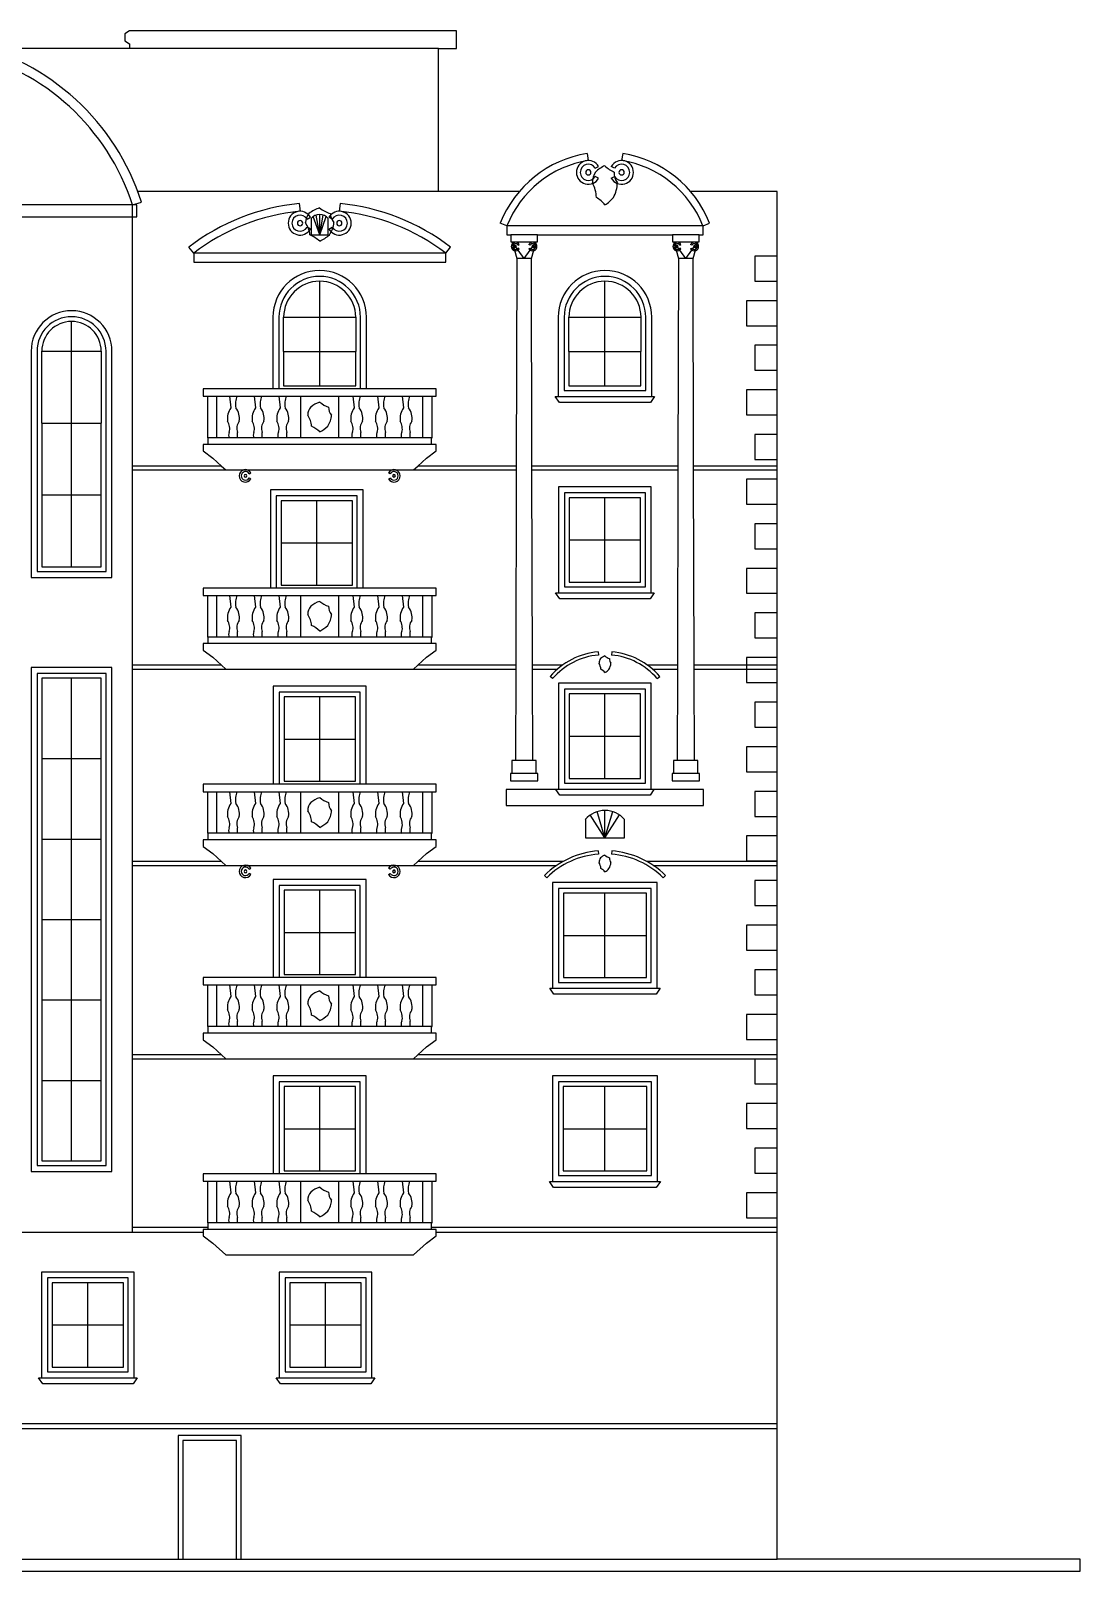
# Model space of a CAD drawing. Header units: inches. Extents: x 312.1 to 352.3, y 112.1 to 138.
# Drawn here: x 334.6 to 352.26, y 112.11 to 138.01 of the extents above; entities that cross this region are included whole.
import ezdxf

# ---------------------------------------------------------------- set-up
doc = ezdxf.new("R2010")
doc.units = ezdxf.units.IN
for name, color, linetype, lineweight in [('01_MASS_AND_COURSES', 7, 'Continuous', 25), ('02_GLAZING', 7, 'Continuous', 25), ('03_BAROQUE_FRAMES', 7, 'Continuous', 25), ('04_STONE_BALUSTRADES', 7, 'Continuous', 25), ('05_PILASTERS_AND_CAPITALS', 7, 'Continuous', 25), ('06_BROKEN_PEDIMENTS', 7, 'Continuous', 25), ('07_CARTOUCHES_AND_SCROLLS', 7, 'Continuous', 25), ('08_ENTRANCE', 7, 'Continuous', 25)]:
    doc.layers.add(name, color=color, linetype=linetype, lineweight=lineweight)

msp = doc.modelspace()

# ---------------------------------------------------------------- linework, layer by layer
at = {"layer": '01_MASS_AND_COURSES'}
for points in [[(336.265, 137.708), (333.887, 137.708)], [(341.465, 137.708), (336.265, 137.708)], [(341.465, 135.308), (341.465, 137.708)], [(341.465, 135.308), (336.405, 135.308)], [(342.826, 135.308), (341.465, 135.308)], [(347.165, 134.22), (347.165, 135.308), (345.704, 135.308)], [(347.165, 133.8), (347.165, 134.22)], [(347.165, 133.47), (347.165, 133.8)], [(347.165, 133.05), (347.165, 133.47)], [(347.165, 132.72), (347.165, 133.05)], [(347.165, 132.3), (347.165, 132.72)], [(347.165, 131.97), (347.165, 132.3)], [(347.165, 131.55), (347.165, 131.97)], [(347.165, 131.22), (347.165, 131.55)], [(347.165, 130.8), (347.165, 131.22)], [(347.165, 130.69), (347.165, 130.8)], [(337.813, 130.69), (336.315, 130.69)], [(336.315, 130.625), (337.885, 130.625)], [(341.045, 130.625), (342.773, 130.625)], [(342.773, 130.69), (341.116, 130.69)], [(345.493, 130.69), (343.036, 130.69)], [(343.036, 130.625), (345.493, 130.625)], [(347.165, 130.69), (345.756, 130.69)], [(345.756, 130.625), (347.165, 130.625)], [(347.165, 130.625), (347.165, 130.69)], [(347.165, 130.47), (347.165, 130.625)], [(347.165, 130.05), (347.165, 130.47)], [(347.165, 129.72), (347.165, 130.05)], [(347.165, 129.3), (347.165, 129.72)], [(347.165, 128.97), (347.165, 129.3)], [(347.165, 128.55), (347.165, 128.97)], [(347.165, 128.22), (347.165, 128.55)], [(347.165, 127.8), (347.165, 128.22)], [(347.165, 127.47), (347.165, 127.8)], [(347.165, 127.34), (347.165, 127.47)], [(337.813, 127.34), (336.315, 127.34)], [(336.315, 127.275), (337.885, 127.275)], [(341.045, 127.275), (342.765, 127.275)], [(342.765, 127.34), (341.116, 127.34)], [(343.546, 127.34), (343.045, 127.34)], [(343.045, 127.275), (343.464, 127.275)], [(345.485, 127.34), (344.983, 127.34)], [(345.065, 127.275), (345.485, 127.275)], [(346.645, 127.34), (345.765, 127.34)], [(345.765, 127.275), (346.645, 127.275)], [(347.165, 127.34), (346.645, 127.34)], [(346.645, 127.275), (347.165, 127.275)], [(347.165, 127.275), (347.165, 127.34)], [(347.165, 127.05), (347.165, 127.275)], [(347.165, 126.72), (347.165, 127.05)], [(347.165, 126.3), (347.165, 126.72)], [(347.165, 125.97), (347.165, 126.3)], [(347.165, 125.55), (347.165, 125.97)], [(347.165, 125.22), (347.165, 125.55)], [(347.165, 124.8), (347.165, 125.22)], [(347.165, 124.47), (347.165, 124.8)], [(347.165, 124.05), (347.165, 124.47)], [(337.813, 124.04), (336.315, 124.04)], [(336.315, 123.975), (337.885, 123.975)], [(341.045, 123.975), (343.452, 123.975)], [(343.558, 124.04), (341.116, 124.04)], [(347.165, 124.04), (344.972, 124.04)], [(345.078, 123.975), (347.165, 123.975)], [(347.165, 124.04), (347.165, 124.05)], [(347.165, 123.975), (347.165, 124.04)], [(347.165, 123.72), (347.165, 123.975)], [(347.165, 123.3), (347.165, 123.72)], [(347.165, 122.97), (347.165, 123.3)], [(347.165, 122.55), (347.165, 122.97)], [(347.165, 122.22), (347.165, 122.55)], [(347.165, 121.8), (347.165, 122.22)], [(347.165, 121.47), (347.165, 121.8)], [(347.165, 121.05), (347.165, 121.47)], [(347.165, 120.79), (347.165, 121.05)], [(337.813, 120.79), (336.315, 120.79)], [(336.315, 120.725), (337.885, 120.725)], [(341.045, 120.725), (347.165, 120.725)], [(347.165, 120.79), (341.116, 120.79)], [(347.165, 120.725), (347.165, 120.79)], [(347.165, 120.72), (347.165, 120.725)], [(347.165, 120.3), (347.165, 120.72)], [(347.165, 119.97), (347.165, 120.3)], [(347.165, 119.55), (347.165, 119.97)], [(347.165, 119.22), (347.165, 119.55)], [(347.165, 118.8), (347.165, 119.22)], [(347.165, 118.47), (347.165, 118.8)], [(347.165, 118.05), (347.165, 118.47)], [(337.585, 117.888), (336.315, 117.888)], [(347.165, 117.888), (341.345, 117.888)], [(347.165, 117.888), (347.165, 118.05)], [(347.165, 117.808), (347.165, 117.888)], [(336.315, 117.808), (337.505, 117.808)], [(341.425, 117.808), (347.165, 117.808)], [(347.165, 114.588), (347.165, 117.808)], [(334.04, 114.508), (347.165, 114.508)], [(347.165, 114.588), (334.085, 114.588)], [(347.165, 114.508), (347.165, 114.588)], [(347.165, 112.308), (347.165, 114.508)], [(318.165, 112.308), (312.099, 112.308), (312.099, 112.108), (352.262, 112.108), (352.262, 112.308), (347.165, 112.308)], [(334.048, 112.308), (337.085, 112.308)], [(337.085, 112.308), (337.165, 112.308)], [(337.165, 112.308), (338.065, 112.308)], [(338.065, 112.308), (338.145, 112.308)], [(338.145, 112.308), (347.165, 112.308)]]:
    msp.add_lwpolyline(points, dxfattribs=at)
at = {"layer": '02_GLAZING'}
for points in [[(339.465, 133.191), (339.465, 133.798)], [(344.265, 133.191), (344.265, 133.798)], [(338.858, 132.615), (338.858, 133.191), (339.465, 133.191)], [(339.465, 132.615), (339.465, 133.191)], [(339.465, 133.191), (340.071, 133.191), (340.071, 132.615)], [(343.658, 132.615), (343.658, 133.191), (344.265, 133.191)], [(344.265, 132.615), (344.265, 133.191)], [(344.265, 133.191), (344.871, 133.191), (344.871, 132.615)], [(335.29, 132.621), (335.29, 133.121)], [(334.79, 131.413), (334.79, 132.621), (335.29, 132.621)], [(335.29, 131.413), (335.29, 132.621)], [(335.29, 132.621), (335.79, 132.621), (335.79, 131.413)], [(338.858, 132.615), (339.465, 132.615)], [(338.858, 132.615), (338.858, 132.039), (339.465, 132.039)], [(339.465, 132.039), (340.071, 132.039), (340.071, 132.615)], [(339.465, 132.039), (339.465, 132.615)], [(339.465, 132.615), (340.071, 132.615)], [(343.658, 132.615), (344.265, 132.615)], [(343.658, 132.615), (343.658, 132.039), (344.265, 132.039)], [(344.265, 132.039), (344.871, 132.039), (344.871, 132.615)], [(344.265, 132.039), (344.265, 132.615)], [(344.265, 132.615), (344.871, 132.615)], [(334.79, 131.413), (334.79, 130.206)], [(334.79, 131.413), (335.29, 131.413)], [(335.29, 130.206), (335.29, 131.413)], [(335.29, 131.413), (335.79, 131.413)], [(335.79, 130.206), (335.79, 131.413)], [(334.79, 130.206), (335.29, 130.206)], [(334.79, 130.206), (334.79, 128.998), (335.29, 128.998)], [(335.29, 128.998), (335.79, 128.998), (335.79, 130.206)], [(335.29, 128.998), (335.29, 130.206)], [(335.29, 130.206), (335.79, 130.206)], [(339.415, 130.108), (338.815, 130.108), (338.815, 129.398)], [(339.415, 129.398), (339.415, 130.108)], [(340.015, 129.398), (340.015, 130.108), (339.415, 130.108)], [(344.265, 130.158), (343.665, 130.158), (343.665, 129.448)], [(344.265, 129.448), (344.265, 130.158)], [(344.865, 129.448), (344.865, 130.158), (344.265, 130.158)], [(338.815, 129.398), (339.415, 129.398)], [(338.815, 129.398), (338.815, 128.689), (339.415, 128.689)], [(339.415, 128.689), (340.015, 128.689), (340.015, 129.398)], [(339.415, 128.689), (339.415, 129.398)], [(339.415, 129.398), (340.015, 129.398)], [(343.665, 129.448), (344.265, 129.448)], [(343.665, 129.448), (343.665, 128.739), (344.265, 128.739)], [(344.265, 128.739), (344.865, 128.739), (344.865, 129.448)], [(344.265, 128.739), (344.265, 129.448)], [(344.265, 129.448), (344.865, 129.448)], [(335.29, 127.124), (334.79, 127.124), (334.79, 125.772)], [(335.29, 125.772), (335.29, 127.124)], [(335.79, 125.772), (335.79, 127.124), (335.29, 127.124)], [(339.465, 126.808), (338.865, 126.808), (338.865, 126.098)], [(339.465, 126.098), (339.465, 126.808)], [(340.065, 126.098), (340.065, 126.808), (339.465, 126.808)], [(344.265, 126.858), (343.665, 126.858), (343.665, 126.148)], [(344.265, 126.148), (344.265, 126.858)], [(344.865, 126.148), (344.865, 126.858), (344.265, 126.858)], [(343.665, 126.148), (344.265, 126.148)], [(343.665, 126.148), (343.665, 125.439), (344.265, 125.439)], [(344.265, 125.439), (344.865, 125.439), (344.865, 126.148)], [(344.265, 125.439), (344.265, 126.148)], [(344.265, 126.148), (344.865, 126.148)], [(338.865, 126.098), (339.465, 126.098)], [(338.865, 126.098), (338.865, 125.389), (339.465, 125.389)], [(339.465, 125.389), (340.065, 125.389), (340.065, 126.098)], [(339.465, 125.389), (339.465, 126.098)], [(339.465, 126.098), (340.065, 126.098)], [(334.79, 125.772), (334.79, 124.419)], [(334.79, 125.772), (335.29, 125.772)], [(335.29, 124.419), (335.29, 125.772)], [(335.29, 125.772), (335.79, 125.772)], [(335.79, 124.419), (335.79, 125.772)], [(334.79, 124.419), (334.79, 123.066)], [(334.79, 124.419), (335.29, 124.419)], [(335.29, 123.066), (335.29, 124.419)], [(335.29, 124.419), (335.79, 124.419)], [(335.79, 123.066), (335.79, 124.419)], [(339.465, 123.558), (338.865, 123.558), (338.865, 122.848)], [(339.465, 122.848), (339.465, 123.558)], [(340.065, 122.848), (340.065, 123.558), (339.465, 123.558)], [(344.265, 123.508), (343.565, 123.508), (343.565, 122.798)], [(344.265, 122.798), (344.265, 123.508)], [(344.965, 122.798), (344.965, 123.508), (344.265, 123.508)], [(334.79, 123.066), (334.79, 121.714)], [(334.79, 123.066), (335.29, 123.066)], [(335.29, 121.714), (335.29, 123.066)], [(335.29, 123.066), (335.79, 123.066)], [(335.79, 121.714), (335.79, 123.066)], [(338.865, 122.848), (339.465, 122.848)], [(338.865, 122.848), (338.865, 122.139), (339.465, 122.139)], [(339.465, 122.139), (340.065, 122.139), (340.065, 122.848)], [(339.465, 122.139), (339.465, 122.848)], [(339.465, 122.848), (340.065, 122.848)], [(343.565, 122.798), (344.265, 122.798)], [(343.565, 122.798), (343.565, 122.089), (344.265, 122.089)], [(344.265, 122.089), (344.965, 122.089), (344.965, 122.798)], [(344.265, 122.089), (344.265, 122.798)], [(344.265, 122.798), (344.965, 122.798)], [(334.79, 121.714), (334.79, 120.361)], [(334.79, 121.714), (335.29, 121.714)], [(335.29, 120.361), (335.29, 121.714)], [(335.29, 121.714), (335.79, 121.714)], [(335.79, 120.361), (335.79, 121.714)], [(334.79, 120.361), (335.29, 120.361)], [(334.79, 120.361), (334.79, 119.008), (335.29, 119.008)], [(335.29, 119.008), (335.79, 119.008), (335.79, 120.361)], [(335.29, 119.008), (335.29, 120.361)], [(335.29, 120.361), (335.79, 120.361)], [(339.465, 120.258), (338.865, 120.258), (338.865, 119.548)], [(339.465, 119.548), (339.465, 120.258)], [(340.065, 119.548), (340.065, 120.258), (339.465, 120.258)], [(344.265, 120.258), (343.562, 120.258), (343.562, 119.548)], [(344.265, 119.548), (344.265, 120.258)], [(344.967, 119.548), (344.967, 120.258), (344.265, 120.258)], [(338.865, 119.548), (339.465, 119.548)], [(338.865, 119.548), (338.865, 118.839), (339.465, 118.839)], [(339.465, 118.839), (340.065, 118.839), (340.065, 119.548)], [(339.465, 118.839), (339.465, 119.548)], [(339.465, 119.548), (340.065, 119.548)], [(343.562, 119.548), (344.265, 119.548)], [(343.562, 119.548), (343.562, 118.839), (344.265, 118.839)], [(344.265, 118.839), (344.967, 118.839), (344.967, 119.548)], [(344.265, 118.839), (344.265, 119.548)], [(344.265, 119.548), (344.967, 119.548)], [(335.565, 116.958), (334.965, 116.958), (334.965, 116.248)], [(335.565, 116.248), (335.565, 116.958)], [(336.165, 116.248), (336.165, 116.958), (335.565, 116.958)], [(339.565, 116.958), (338.965, 116.958), (338.965, 116.248)], [(339.565, 116.248), (339.565, 116.958)], [(340.165, 116.248), (340.165, 116.958), (339.565, 116.958)], [(334.965, 116.248), (335.565, 116.248)], [(334.965, 116.248), (334.965, 115.539), (335.565, 115.539)], [(335.565, 115.539), (336.165, 115.539), (336.165, 116.248)], [(335.565, 115.539), (335.565, 116.248)], [(335.565, 116.248), (336.165, 116.248)], [(338.965, 116.248), (339.565, 116.248)], [(338.965, 116.248), (338.965, 115.539), (339.565, 115.539)], [(339.565, 115.539), (340.165, 115.539), (340.165, 116.248)], [(339.565, 115.539), (339.565, 116.248)], [(339.565, 116.248), (340.165, 116.248)]]:
    msp.add_lwpolyline(points, dxfattribs=at)
for centre, radius in [((339.465, 133.191), 0.607), ((344.265, 133.191), 0.607), ((335.29, 132.621), 0.5)]:
    msp.add_arc(centre, radius, 0, 180, dxfattribs=at)
at = {"layer": '03_BAROQUE_FRAMES'}
for points in [[(341.465, 137.708), (341.765, 137.708), (341.765, 138.008), (336.265, 138.008), (336.185, 137.958), (336.185, 137.838), (336.265, 137.788), (336.265, 137.708)], [(336.315, 135.08), (329.015, 135.08)], [(336.315, 134.88), (336.39, 134.88), (336.39, 135.08), (336.315, 135.08)], [(336.315, 134.88), (336.315, 135.08)], [(329.015, 134.88), (336.315, 134.88)], [(336.315, 130.69), (336.315, 134.88)], [(345.915, 134.73), (342.615, 134.73)], [(342.615, 134.73), (342.615, 134.58), (342.681, 134.58)], [(345.848, 134.58), (345.915, 134.58), (345.915, 134.73)], [(343.128, 134.58), (342.681, 134.58)], [(343.128, 134.58), (345.401, 134.58)], [(345.848, 134.58), (345.401, 134.58)], [(341.585, 134.27), (337.345, 134.27)], [(337.345, 134.27), (337.345, 134.12), (341.585, 134.12), (341.585, 134.27)], [(347.165, 134.22), (346.785, 134.22), (346.785, 133.8), (347.165, 133.8)], [(347.165, 133.47), (346.645, 133.47), (346.645, 133.05), (347.165, 133.05)], [(338.678, 133.191), (338.678, 131.989)], [(338.778, 133.191), (338.778, 131.989)], [(340.151, 131.989), (340.151, 133.191)], [(340.251, 131.989), (340.251, 133.191)], [(343.478, 133.191), (343.478, 131.859)], [(343.578, 133.191), (343.578, 131.959), (344.951, 131.959), (344.951, 133.191)], [(345.051, 131.859), (345.051, 133.191)], [(334.61, 132.621), (334.61, 128.818), (335.97, 128.818), (335.97, 132.621)], [(334.71, 132.621), (334.71, 128.918), (335.87, 128.918), (335.87, 132.621)], [(347.165, 132.72), (346.785, 132.72), (346.785, 132.3), (347.165, 132.3)], [(345.051, 131.859), (345.101, 131.859), (345.031, 131.759), (343.498, 131.759), (343.428, 131.859), (343.478, 131.859)], [(343.478, 131.859), (345.051, 131.859)], [(347.165, 131.97), (346.645, 131.97), (346.645, 131.55), (347.165, 131.55)], [(347.165, 131.22), (346.785, 131.22), (346.785, 130.8), (347.165, 130.8)], [(336.315, 130.625), (336.315, 130.69)], [(336.315, 127.34), (336.315, 130.625)], [(340.195, 128.639), (340.195, 130.288), (338.635, 130.288), (338.635, 128.639)], [(345.045, 128.559), (345.045, 130.338), (343.485, 130.338), (343.485, 128.559)], [(347.165, 130.47), (346.645, 130.47), (346.645, 130.05), (347.165, 130.05)], [(340.095, 128.639), (340.095, 130.188), (338.735, 130.188), (338.735, 128.639)], [(347.165, 129.72), (346.785, 129.72), (346.785, 129.3), (347.165, 129.3)], [(347.165, 128.97), (346.645, 128.97), (346.645, 128.55), (347.165, 128.55)], [(345.045, 128.559), (345.095, 128.559), (345.025, 128.459), (343.505, 128.459), (343.435, 128.559), (343.485, 128.559)], [(343.485, 128.559), (345.045, 128.559)], [(347.165, 128.22), (346.785, 128.22), (346.785, 127.8), (347.165, 127.8)], [(347.165, 127.47), (346.645, 127.47), (346.645, 127.34)], [(336.315, 127.275), (336.315, 127.34)], [(336.315, 124.04), (336.315, 127.275)], [(346.645, 127.34), (346.645, 127.275)], [(346.645, 127.275), (346.645, 127.05), (347.165, 127.05)], [(340.245, 125.339), (340.245, 126.988), (338.685, 126.988), (338.685, 125.339)], [(345.045, 125.259), (345.045, 127.038), (343.485, 127.038), (343.485, 125.259)], [(340.145, 125.339), (340.145, 126.888), (338.785, 126.888), (338.785, 125.339)], [(347.165, 126.72), (346.785, 126.72), (346.785, 126.3), (347.165, 126.3)], [(347.165, 125.97), (346.645, 125.97), (346.645, 125.55), (347.165, 125.55)], [(343.441, 125.25), (342.605, 125.25), (342.605, 124.98), (345.925, 124.98), (345.925, 125.25), (345.089, 125.25)], [(343.441, 125.25), (343.435, 125.259), (343.485, 125.259)], [(345.089, 125.25), (343.441, 125.25)], [(345.089, 125.25), (345.025, 125.159), (343.505, 125.159), (343.441, 125.25)], [(343.485, 125.259), (345.045, 125.259)], [(345.045, 125.259), (345.095, 125.259), (345.089, 125.25)], [(347.165, 125.22), (346.785, 125.22), (346.785, 124.8), (347.165, 124.8)], [(347.165, 124.47), (346.645, 124.47), (346.645, 124.05), (347.165, 124.05)], [(336.315, 123.975), (336.315, 124.04)], [(336.315, 120.79), (336.315, 123.975)], [(340.245, 122.089), (340.245, 123.738), (338.685, 123.738), (338.685, 122.089)], [(340.145, 122.089), (340.145, 123.638), (338.785, 123.638), (338.785, 122.089)], [(345.145, 121.909), (345.145, 123.688), (343.385, 123.688), (343.385, 121.909)], [(347.165, 123.72), (346.785, 123.72), (346.785, 123.3), (347.165, 123.3)], [(347.165, 122.97), (346.645, 122.97), (346.645, 122.55), (347.165, 122.55)], [(347.165, 122.22), (346.785, 122.22), (346.785, 121.8), (347.165, 121.8)], [(345.145, 121.909), (345.195, 121.909), (345.125, 121.809), (343.405, 121.809), (343.335, 121.909), (343.385, 121.909)], [(343.385, 121.909), (345.145, 121.909)], [(347.165, 121.47), (346.645, 121.47), (346.645, 121.05), (347.165, 121.05)], [(336.315, 120.725), (336.315, 120.79)], [(336.315, 117.888), (336.315, 120.725)], [(347.165, 120.72), (346.785, 120.72), (346.785, 120.3), (347.165, 120.3)], [(340.245, 118.789), (340.245, 120.438), (338.685, 120.438), (338.685, 118.789)], [(345.147, 118.659), (345.147, 120.438), (343.382, 120.438), (343.382, 118.659)], [(340.145, 118.789), (340.145, 120.338), (338.785, 120.338), (338.785, 118.789)], [(347.165, 119.97), (346.645, 119.97), (346.645, 119.55), (347.165, 119.55)], [(347.165, 119.22), (346.785, 119.22), (346.785, 118.8), (347.165, 118.8)], [(345.147, 118.659), (345.197, 118.659), (345.127, 118.559), (343.402, 118.559), (343.332, 118.659), (343.382, 118.659)], [(343.382, 118.659), (345.147, 118.659)], [(347.165, 118.47), (346.645, 118.47), (346.645, 118.05), (347.165, 118.05)], [(336.315, 117.808), (336.315, 117.888)], [(329.015, 117.808), (336.315, 117.808)], [(336.345, 115.359), (336.345, 117.138), (334.785, 117.138), (334.785, 115.359)], [(340.345, 115.359), (340.345, 117.138), (338.785, 117.138), (338.785, 115.359)], [(336.345, 115.359), (336.395, 115.359), (336.325, 115.259), (334.805, 115.259), (334.735, 115.359), (334.785, 115.359)], [(334.785, 115.359), (336.345, 115.359)], [(340.345, 115.359), (340.395, 115.359), (340.325, 115.259), (338.805, 115.259), (338.735, 115.359), (338.785, 115.359)], [(338.785, 115.359), (340.345, 115.359)]]:
    msp.add_lwpolyline(points, dxfattribs=at)
for points in [[(343.585, 128.659), (344.945, 128.659), (344.945, 130.238), (343.585, 130.238)], [(334.61, 118.828), (335.97, 118.828), (335.97, 127.304), (334.61, 127.304)], [(334.71, 118.928), (335.87, 118.928), (335.87, 127.204), (334.71, 127.204)], [(343.585, 125.359), (344.945, 125.359), (344.945, 126.938), (343.585, 126.938)], [(343.485, 122.009), (345.045, 122.009), (345.045, 123.588), (343.485, 123.588)], [(343.482, 118.759), (345.047, 118.759), (345.047, 120.338), (343.482, 120.338)], [(334.885, 115.459), (336.245, 115.459), (336.245, 117.038), (334.885, 117.038)], [(338.885, 115.459), (340.245, 115.459), (340.245, 117.038), (338.885, 117.038)]]:
    msp.add_lwpolyline(points, close=True, dxfattribs=at)
for centre, radius in [((339.465, 133.191), 0.787), ((344.265, 133.191), 0.787), ((339.465, 133.191), 0.687), ((344.265, 133.191), 0.687), ((335.29, 132.621), 0.68), ((335.29, 132.621), 0.58)]:
    msp.add_arc(centre, radius, 0, 180, dxfattribs=at)
at = {"layer": '04_STONE_BALUSTRADES'}
for points in [[(338.678, 131.989), (337.505, 131.989), (337.505, 131.865), (337.575, 131.865)], [(337.575, 131.865), (337.735, 131.865)], [(337.575, 131.865), (337.575, 131.165), (337.585, 131.165)], [(337.735, 131.165), (337.735, 131.865)], [(337.735, 131.865), (337.946, 131.865)], [(337.946, 131.865), (338.078, 131.865), (338.361, 131.865)], [(337.946, 131.865), (337.97, 131.669)], [(338.361, 131.865), (338.493, 131.865), (338.776, 131.865)], [(338.361, 131.865), (338.385, 131.669)], [(338.778, 131.989), (338.678, 131.989)], [(338.776, 131.865), (338.908, 131.865), (339.145, 131.865)], [(338.776, 131.865), (338.8, 131.669)], [(340.151, 131.989), (338.778, 131.989)], [(339.145, 131.865), (339.145, 131.165)], [(339.145, 131.865), (339.785, 131.865)], [(339.785, 131.165), (339.785, 131.865)], [(339.785, 131.865), (340.021, 131.865)], [(340.021, 131.865), (340.153, 131.865), (340.436, 131.865)], [(340.021, 131.865), (340.045, 131.669)], [(340.251, 131.989), (340.151, 131.989)], [(341.355, 131.865), (341.425, 131.865), (341.425, 131.989), (340.251, 131.989)], [(340.436, 131.865), (340.568, 131.865), (340.851, 131.865)], [(340.436, 131.865), (340.46, 131.669)], [(340.851, 131.865), (340.983, 131.865), (341.195, 131.865)], [(340.851, 131.865), (340.875, 131.669)], [(341.195, 131.865), (341.195, 131.165)], [(341.195, 131.865), (341.355, 131.865)], [(341.345, 131.165), (341.355, 131.165), (341.355, 131.865)], [(337.585, 131.055), (337.505, 131.055), (337.505, 130.945), (337.665, 130.825), (337.813, 130.69)], [(337.585, 131.165), (337.585, 131.055)], [(337.735, 131.165), (337.585, 131.165)], [(341.345, 131.055), (337.585, 131.055)], [(338.081, 131.165), (337.943, 131.165), (337.735, 131.165)], [(338.081, 131.165), (338.081, 131.256)], [(338.496, 131.165), (338.358, 131.165), (338.081, 131.165)], [(338.496, 131.165), (338.496, 131.256)], [(338.911, 131.165), (338.773, 131.165), (338.496, 131.165)], [(338.911, 131.165), (338.911, 131.256)], [(339.145, 131.165), (338.911, 131.165)], [(339.785, 131.165), (339.145, 131.165)], [(340.156, 131.165), (340.018, 131.165), (339.785, 131.165)], [(340.156, 131.165), (340.156, 131.256)], [(340.571, 131.165), (340.433, 131.165), (340.156, 131.165)], [(340.571, 131.165), (340.571, 131.256)], [(340.986, 131.165), (340.848, 131.165), (340.571, 131.165)], [(340.986, 131.165), (340.986, 131.256)], [(341.195, 131.165), (340.986, 131.165)], [(341.116, 130.69), (341.265, 130.825), (341.425, 130.945), (341.425, 131.055), (341.345, 131.055)], [(341.345, 131.165), (341.195, 131.165)], [(341.345, 131.055), (341.345, 131.165)], [(337.813, 130.69), (337.885, 130.625)], [(337.885, 130.625), (341.045, 130.625)], [(341.045, 130.625), (341.116, 130.69)], [(338.635, 128.639), (337.505, 128.639), (337.505, 128.515), (337.575, 128.515)], [(337.575, 128.515), (337.735, 128.515)], [(337.575, 128.515), (337.575, 127.815), (337.585, 127.815)], [(337.735, 127.815), (337.735, 128.515)], [(337.735, 128.515), (337.946, 128.515)], [(337.946, 128.515), (338.078, 128.515), (338.361, 128.515)], [(337.946, 128.515), (337.97, 128.319)], [(338.361, 128.515), (338.493, 128.515), (338.776, 128.515)], [(338.361, 128.515), (338.385, 128.319)], [(338.735, 128.639), (338.635, 128.639)], [(340.095, 128.639), (338.735, 128.639)], [(338.776, 128.515), (338.908, 128.515), (339.145, 128.515)], [(338.776, 128.515), (338.8, 128.319)], [(339.145, 128.515), (339.145, 127.815)], [(339.145, 128.515), (339.785, 128.515)], [(339.785, 127.815), (339.785, 128.515)], [(339.785, 128.515), (340.021, 128.515)], [(340.021, 128.515), (340.153, 128.515), (340.436, 128.515)], [(340.021, 128.515), (340.045, 128.319)], [(340.195, 128.639), (340.095, 128.639)], [(341.355, 128.515), (341.425, 128.515), (341.425, 128.639), (340.195, 128.639)], [(340.436, 128.515), (340.568, 128.515), (340.851, 128.515)], [(340.436, 128.515), (340.46, 128.319)], [(340.851, 128.515), (340.983, 128.515), (341.195, 128.515)], [(340.851, 128.515), (340.875, 128.319)], [(341.195, 128.515), (341.195, 127.815)], [(341.195, 128.515), (341.355, 128.515)], [(341.345, 127.815), (341.355, 127.815), (341.355, 128.515)], [(337.585, 127.705), (337.505, 127.705), (337.505, 127.595), (337.665, 127.475), (337.813, 127.34)], [(337.585, 127.815), (337.585, 127.705)], [(337.735, 127.815), (337.585, 127.815)], [(341.345, 127.705), (337.585, 127.705)], [(338.081, 127.815), (337.943, 127.815), (337.735, 127.815)], [(338.081, 127.815), (338.081, 127.906)], [(338.496, 127.815), (338.358, 127.815), (338.081, 127.815)], [(338.496, 127.815), (338.496, 127.906)], [(338.911, 127.815), (338.773, 127.815), (338.496, 127.815)], [(338.911, 127.815), (338.911, 127.906)], [(339.145, 127.815), (338.911, 127.815)], [(339.785, 127.815), (339.145, 127.815)], [(340.156, 127.815), (340.018, 127.815), (339.785, 127.815)], [(340.156, 127.815), (340.156, 127.906)], [(340.571, 127.815), (340.433, 127.815), (340.156, 127.815)], [(340.571, 127.815), (340.571, 127.906)], [(340.986, 127.815), (340.848, 127.815), (340.571, 127.815)], [(340.986, 127.815), (340.986, 127.906)], [(341.195, 127.815), (340.986, 127.815)], [(341.116, 127.34), (341.265, 127.475), (341.425, 127.595), (341.425, 127.705), (341.345, 127.705)], [(341.345, 127.815), (341.195, 127.815)], [(341.345, 127.705), (341.345, 127.815)], [(337.813, 127.34), (337.885, 127.275)], [(337.885, 127.275), (341.045, 127.275)], [(341.045, 127.275), (341.116, 127.34)], [(338.685, 125.339), (337.505, 125.339), (337.505, 125.215), (337.575, 125.215)], [(337.575, 125.215), (337.735, 125.215)], [(337.575, 125.215), (337.575, 124.515), (337.585, 124.515)], [(337.735, 124.515), (337.735, 125.215)], [(337.735, 125.215), (337.946, 125.215)], [(337.946, 125.215), (338.078, 125.215), (338.361, 125.215)], [(337.946, 125.215), (337.97, 125.019)], [(338.361, 125.215), (338.493, 125.215), (338.776, 125.215)], [(338.361, 125.215), (338.385, 125.019)], [(338.785, 125.339), (338.685, 125.339)], [(338.776, 125.215), (338.908, 125.215), (339.145, 125.215)], [(338.776, 125.215), (338.8, 125.019)], [(340.145, 125.339), (338.785, 125.339)], [(339.145, 125.215), (339.145, 124.515)], [(339.145, 125.215), (339.785, 125.215)], [(339.785, 124.515), (339.785, 125.215)], [(339.785, 125.215), (340.021, 125.215)], [(340.021, 125.215), (340.153, 125.215), (340.436, 125.215)], [(340.021, 125.215), (340.045, 125.019)], [(340.245, 125.339), (340.145, 125.339)], [(341.355, 125.215), (341.425, 125.215), (341.425, 125.339), (340.245, 125.339)], [(340.436, 125.215), (340.568, 125.215), (340.851, 125.215)], [(340.436, 125.215), (340.46, 125.019)], [(340.851, 125.215), (340.983, 125.215), (341.195, 125.215)], [(340.851, 125.215), (340.875, 125.019)], [(341.195, 125.215), (341.195, 124.515)], [(341.195, 125.215), (341.355, 125.215)], [(341.345, 124.515), (341.355, 124.515), (341.355, 125.215)], [(338.081, 124.515), (338.081, 124.606)], [(338.496, 124.515), (338.496, 124.606)], [(338.911, 124.515), (338.911, 124.606)], [(340.156, 124.515), (340.156, 124.606)], [(340.571, 124.515), (340.571, 124.606)], [(340.986, 124.515), (340.986, 124.606)], [(337.585, 124.405), (337.505, 124.405), (337.505, 124.295), (337.665, 124.175), (337.813, 124.04)], [(337.585, 124.515), (337.585, 124.405)], [(337.735, 124.515), (337.585, 124.515)], [(341.345, 124.405), (337.585, 124.405)], [(338.081, 124.515), (337.943, 124.515), (337.735, 124.515)], [(338.496, 124.515), (338.358, 124.515), (338.081, 124.515)], [(338.911, 124.515), (338.773, 124.515), (338.496, 124.515)], [(339.145, 124.515), (338.911, 124.515)], [(339.785, 124.515), (339.145, 124.515)], [(340.156, 124.515), (340.018, 124.515), (339.785, 124.515)], [(340.571, 124.515), (340.433, 124.515), (340.156, 124.515)], [(340.986, 124.515), (340.848, 124.515), (340.571, 124.515)], [(341.195, 124.515), (340.986, 124.515)], [(341.116, 124.04), (341.265, 124.175), (341.425, 124.295), (341.425, 124.405), (341.345, 124.405)], [(341.345, 124.515), (341.195, 124.515)], [(341.345, 124.405), (341.345, 124.515)], [(337.813, 124.04), (337.885, 123.975)], [(337.885, 123.975), (341.045, 123.975)], [(341.045, 123.975), (341.116, 124.04)], [(338.685, 122.089), (337.505, 122.089), (337.505, 121.965), (337.575, 121.965)], [(338.785, 122.089), (338.685, 122.089)], [(340.145, 122.089), (338.785, 122.089)], [(340.245, 122.089), (340.145, 122.089)], [(341.355, 121.965), (341.425, 121.965), (341.425, 122.089), (340.245, 122.089)], [(337.575, 121.965), (337.735, 121.965)], [(337.575, 121.965), (337.575, 121.265), (337.585, 121.265)], [(337.735, 121.265), (337.735, 121.965)], [(337.735, 121.965), (337.946, 121.965)], [(337.946, 121.965), (338.078, 121.965), (338.361, 121.965)], [(337.946, 121.965), (337.97, 121.769)], [(338.361, 121.965), (338.493, 121.965), (338.776, 121.965)], [(338.361, 121.965), (338.385, 121.769)], [(338.776, 121.965), (338.908, 121.965), (339.145, 121.965)], [(338.776, 121.965), (338.8, 121.769)], [(339.145, 121.965), (339.145, 121.265)], [(339.145, 121.965), (339.785, 121.965)], [(339.785, 121.265), (339.785, 121.965)], [(339.785, 121.965), (340.021, 121.965)], [(340.021, 121.965), (340.153, 121.965), (340.436, 121.965)], [(340.021, 121.965), (340.045, 121.769)], [(340.436, 121.965), (340.568, 121.965), (340.851, 121.965)], [(340.436, 121.965), (340.46, 121.769)], [(340.851, 121.965), (340.983, 121.965), (341.195, 121.965)], [(340.851, 121.965), (340.875, 121.769)], [(341.195, 121.965), (341.195, 121.265)], [(341.195, 121.965), (341.355, 121.965)], [(341.345, 121.265), (341.355, 121.265), (341.355, 121.965)], [(337.585, 121.265), (337.585, 121.155)], [(337.735, 121.265), (337.585, 121.265)], [(338.081, 121.265), (337.943, 121.265), (337.735, 121.265)], [(338.081, 121.265), (338.081, 121.356)], [(338.496, 121.265), (338.358, 121.265), (338.081, 121.265)], [(338.496, 121.265), (338.496, 121.356)], [(338.911, 121.265), (338.773, 121.265), (338.496, 121.265)], [(338.911, 121.265), (338.911, 121.356)], [(339.145, 121.265), (338.911, 121.265)], [(339.785, 121.265), (339.145, 121.265)], [(340.156, 121.265), (340.018, 121.265), (339.785, 121.265)], [(340.156, 121.265), (340.156, 121.356)], [(340.571, 121.265), (340.433, 121.265), (340.156, 121.265)], [(340.571, 121.265), (340.571, 121.356)], [(340.986, 121.265), (340.848, 121.265), (340.571, 121.265)], [(340.986, 121.265), (340.986, 121.356)], [(341.195, 121.265), (340.986, 121.265)], [(341.345, 121.265), (341.195, 121.265)], [(341.345, 121.155), (341.345, 121.265)], [(337.585, 121.155), (337.505, 121.155), (337.505, 121.045), (337.665, 120.925), (337.813, 120.79)], [(341.345, 121.155), (337.585, 121.155)], [(341.116, 120.79), (341.265, 120.925), (341.425, 121.045), (341.425, 121.155), (341.345, 121.155)], [(337.813, 120.79), (337.885, 120.725)], [(337.885, 120.725), (341.045, 120.725)], [(341.045, 120.725), (341.116, 120.79)], [(338.685, 118.789), (337.505, 118.789), (337.505, 118.665), (337.575, 118.665)], [(337.575, 118.665), (337.735, 118.665)], [(337.575, 118.665), (337.575, 117.965), (337.585, 117.965)], [(337.735, 117.965), (337.735, 118.665)], [(337.735, 118.665), (337.946, 118.665)], [(337.946, 118.665), (338.078, 118.665), (338.361, 118.665)], [(337.946, 118.665), (337.97, 118.469)], [(338.361, 118.665), (338.493, 118.665), (338.776, 118.665)], [(338.361, 118.665), (338.385, 118.469)], [(338.785, 118.789), (338.685, 118.789)], [(338.776, 118.665), (338.908, 118.665), (339.145, 118.665)], [(338.776, 118.665), (338.8, 118.469)], [(340.145, 118.789), (338.785, 118.789)], [(339.145, 118.665), (339.145, 117.965)], [(339.145, 118.665), (339.785, 118.665)], [(339.785, 117.965), (339.785, 118.665)], [(339.785, 118.665), (340.021, 118.665)], [(340.021, 118.665), (340.153, 118.665), (340.436, 118.665)], [(340.021, 118.665), (340.045, 118.469)], [(340.245, 118.789), (340.145, 118.789)], [(341.355, 118.665), (341.425, 118.665), (341.425, 118.789), (340.245, 118.789)], [(340.436, 118.665), (340.568, 118.665), (340.851, 118.665)], [(340.436, 118.665), (340.46, 118.469)], [(340.851, 118.665), (340.983, 118.665), (341.195, 118.665)], [(340.851, 118.665), (340.875, 118.469)], [(341.195, 118.665), (341.195, 117.965)], [(341.195, 118.665), (341.355, 118.665)], [(341.345, 117.965), (341.355, 117.965), (341.355, 118.665)], [(337.585, 117.855), (337.505, 117.855), (337.505, 117.808)], [(337.585, 117.965), (337.585, 117.888)], [(337.735, 117.965), (337.585, 117.965)], [(337.585, 117.888), (337.585, 117.855)], [(341.345, 117.855), (337.585, 117.855)], [(338.081, 117.965), (337.943, 117.965), (337.735, 117.965)], [(338.081, 117.965), (338.081, 118.056)], [(338.496, 117.965), (338.358, 117.965), (338.081, 117.965)], [(338.496, 117.965), (338.496, 118.056)], [(338.911, 117.965), (338.773, 117.965), (338.496, 117.965)], [(338.911, 117.965), (338.911, 118.056)], [(339.145, 117.965), (338.911, 117.965)], [(339.785, 117.965), (339.145, 117.965)], [(340.156, 117.965), (340.018, 117.965), (339.785, 117.965)], [(340.156, 117.965), (340.156, 118.056)], [(340.571, 117.965), (340.433, 117.965), (340.156, 117.965)], [(340.571, 117.965), (340.571, 118.056)], [(340.986, 117.965), (340.848, 117.965), (340.571, 117.965)], [(340.986, 117.965), (340.986, 118.056)], [(341.195, 117.965), (340.986, 117.965)], [(341.345, 117.965), (341.195, 117.965)], [(341.345, 117.888), (341.345, 117.965)], [(341.345, 117.855), (341.345, 117.888)], [(341.425, 117.808), (341.425, 117.855), (341.345, 117.855)], [(337.505, 117.808), (337.505, 117.745), (337.665, 117.625), (337.885, 117.425), (341.045, 117.425), (341.265, 117.625), (341.425, 117.745), (341.425, 117.808)]]:
    msp.add_lwpolyline(points, dxfattribs=at)
for centre, radius, start, end in [((338.329, 131.734), 0.283, 152.5534, -166.6307), ((338.744, 131.734), 0.283, 152.5534, -166.6307), ((339.159, 131.734), 0.283, 152.5534, -166.6307), ((340.404, 131.734), 0.283, 152.5534, -166.6307), ((340.819, 131.734), 0.283, 152.5534, -166.6307), ((341.234, 131.734), 0.283, 152.5534, -166.6307), ((338.243, 131.48), 0.331, 145.2673, -173.9168), ((337.828, 131.492), 0.287, -9.3948, 38.0443), ((338.658, 131.48), 0.331, 145.2673, -173.9168), ((338.243, 131.492), 0.287, -9.3948, 38.0443), ((339.073, 131.48), 0.331, 145.2673, -173.9168), ((338.658, 131.492), 0.287, -9.3948, 38.0443), ((340.318, 131.48), 0.331, 145.2673, -173.9168), ((339.903, 131.492), 0.287, -9.3948, 38.0443), ((340.733, 131.48), 0.331, 145.2673, -173.9168), ((340.318, 131.492), 0.287, -9.3948, 38.0443), ((341.148, 131.48), 0.331, 145.2673, -173.9168), ((340.733, 131.492), 0.287, -9.3948, 38.0443), ((337.713, 131.317), 0.238, -14.789, 32.6501), ((338.259, 131.325), 0.19, 140.8503, -158.7114), ((338.128, 131.317), 0.238, -14.789, 32.6501), ((338.674, 131.325), 0.19, 140.8503, -158.7114), ((338.543, 131.317), 0.238, -14.789, 32.6501), ((339.089, 131.325), 0.19, 140.8503, -158.7114), ((339.788, 131.317), 0.238, -14.789, 32.6501), ((340.334, 131.325), 0.19, 140.8503, -158.7114), ((340.203, 131.317), 0.238, -14.789, 32.6501), ((340.749, 131.325), 0.19, 140.8503, -158.7114), ((340.618, 131.317), 0.238, -14.789, 32.6501), ((341.164, 131.325), 0.19, 140.8503, -158.7114), ((338.021, 131.21), 0.0904, 149.7808, -149.7808), ((338.436, 131.21), 0.0904, 149.7808, -149.7808), ((338.851, 131.21), 0.0904, 149.7808, -149.7808), ((340.096, 131.21), 0.0904, 149.7808, -149.7808), ((340.511, 131.21), 0.0904, 149.7808, -149.7808), ((340.926, 131.21), 0.0904, 149.7808, -149.7808), ((338.329, 128.384), 0.283, 152.5534, -166.6307), ((338.744, 128.384), 0.283, 152.5534, -166.6307), ((339.159, 128.384), 0.283, 152.5534, -166.6307), ((340.404, 128.384), 0.283, 152.5534, -166.6307), ((340.819, 128.384), 0.283, 152.5534, -166.6307), ((341.234, 128.384), 0.283, 152.5534, -166.6307), ((338.243, 128.13), 0.331, 145.2673, -173.9168), ((337.828, 128.142), 0.287, -9.3948, 38.0443), ((338.658, 128.13), 0.331, 145.2673, -173.9168), ((338.243, 128.142), 0.287, -9.3948, 38.0443), ((339.073, 128.13), 0.331, 145.2673, -173.9168), ((338.658, 128.142), 0.287, -9.3948, 38.0443), ((340.318, 128.13), 0.331, 145.2673, -173.9168), ((339.903, 128.142), 0.287, -9.3948, 38.0443), ((340.733, 128.13), 0.331, 145.2673, -173.9168), ((340.318, 128.142), 0.287, -9.3948, 38.0443), ((341.148, 128.13), 0.331, 145.2673, -173.9168), ((340.733, 128.142), 0.287, -9.3948, 38.0443), ((337.713, 127.967), 0.238, -14.789, 32.6501), ((338.259, 127.975), 0.19, 140.8503, -158.7114), ((338.128, 127.967), 0.238, -14.789, 32.6501), ((338.674, 127.975), 0.19, 140.8503, -158.7114), ((338.543, 127.967), 0.238, -14.789, 32.6501), ((339.089, 127.975), 0.19, 140.8503, -158.7114), ((339.788, 127.967), 0.238, -14.789, 32.6501), ((340.334, 127.975), 0.19, 140.8503, -158.7114), ((340.203, 127.967), 0.238, -14.789, 32.6501), ((340.749, 127.975), 0.19, 140.8503, -158.7114), ((340.618, 127.967), 0.238, -14.789, 32.6501), ((341.164, 127.975), 0.19, 140.8503, -158.7114), ((338.021, 127.86), 0.0904, 149.7808, -149.7808), ((338.436, 127.86), 0.0904, 149.7808, -149.7808), ((338.851, 127.86), 0.0904, 149.7808, -149.7808), ((340.096, 127.86), 0.0904, 149.7808, -149.7808), ((340.511, 127.86), 0.0904, 149.7808, -149.7808), ((340.926, 127.86), 0.0904, 149.7808, -149.7808), ((338.329, 125.084), 0.283, 152.5534, -166.6307), ((338.744, 125.084), 0.283, 152.5534, -166.6307), ((339.159, 125.084), 0.283, 152.5534, -166.6307), ((340.404, 125.084), 0.283, 152.5534, -166.6307), ((340.819, 125.084), 0.283, 152.5534, -166.6307), ((341.234, 125.084), 0.283, 152.5534, -166.6307), ((338.243, 124.83), 0.331, 145.2673, -173.9168), ((337.828, 124.842), 0.287, -9.3948, 38.0443), ((338.658, 124.83), 0.331, 145.2673, -173.9168), ((338.243, 124.842), 0.287, -9.3948, 38.0443), ((339.073, 124.83), 0.331, 145.2673, -173.9168), ((338.658, 124.842), 0.287, -9.3948, 38.0443), ((340.318, 124.83), 0.331, 145.2673, -173.9168), ((339.903, 124.842), 0.287, -9.3948, 38.0443), ((340.733, 124.83), 0.331, 145.2673, -173.9168), ((340.318, 124.842), 0.287, -9.3948, 38.0443), ((341.148, 124.83), 0.331, 145.2673, -173.9168), ((340.733, 124.842), 0.287, -9.3948, 38.0443), ((337.713, 124.667), 0.238, -14.789, 32.6501), ((338.021, 124.56), 0.0904, 149.7808, -149.7808), ((338.259, 124.675), 0.19, 140.8503, -158.7114), ((338.128, 124.667), 0.238, -14.789, 32.6501), ((338.436, 124.56), 0.0904, 149.7808, -149.7808), ((338.674, 124.675), 0.19, 140.8503, -158.7114), ((338.543, 124.667), 0.238, -14.789, 32.6501), ((338.851, 124.56), 0.0904, 149.7808, -149.7808), ((339.089, 124.675), 0.19, 140.8503, -158.7114), ((339.788, 124.667), 0.238, -14.789, 32.6501), ((340.096, 124.56), 0.0904, 149.7808, -149.7808), ((340.334, 124.675), 0.19, 140.8503, -158.7114), ((340.203, 124.667), 0.238, -14.789, 32.6501), ((340.511, 124.56), 0.0904, 149.7808, -149.7808), ((340.749, 124.675), 0.19, 140.8503, -158.7114), ((340.618, 124.667), 0.238, -14.789, 32.6501), ((340.926, 124.56), 0.0904, 149.7808, -149.7808), ((341.164, 124.675), 0.19, 140.8503, -158.7114), ((338.243, 121.58), 0.331, 145.2673, -173.9168), ((338.329, 121.834), 0.283, 152.5534, -166.6307), ((337.828, 121.592), 0.287, -9.3948, 38.0443), ((338.658, 121.58), 0.331, 145.2673, -173.9168), ((338.744, 121.834), 0.283, 152.5534, -166.6307), ((338.243, 121.592), 0.287, -9.3948, 38.0443), ((339.073, 121.58), 0.331, 145.2673, -173.9168), ((339.159, 121.834), 0.283, 152.5534, -166.6307), ((338.658, 121.592), 0.287, -9.3948, 38.0443), ((340.318, 121.58), 0.331, 145.2673, -173.9168), ((340.404, 121.834), 0.283, 152.5534, -166.6307), ((339.903, 121.592), 0.287, -9.3948, 38.0443), ((340.733, 121.58), 0.331, 145.2673, -173.9168), ((340.819, 121.834), 0.283, 152.5534, -166.6307), ((340.318, 121.592), 0.287, -9.3948, 38.0443), ((341.148, 121.58), 0.331, 145.2673, -173.9168), ((341.234, 121.834), 0.283, 152.5534, -166.6307), ((340.733, 121.592), 0.287, -9.3948, 38.0443), ((337.713, 121.417), 0.238, -14.789, 32.6501), ((338.259, 121.425), 0.19, 140.8503, -158.7114), ((338.128, 121.417), 0.238, -14.789, 32.6501), ((338.674, 121.425), 0.19, 140.8503, -158.7114), ((338.543, 121.417), 0.238, -14.789, 32.6501), ((339.089, 121.425), 0.19, 140.8503, -158.7114), ((339.788, 121.417), 0.238, -14.789, 32.6501), ((340.334, 121.425), 0.19, 140.8503, -158.7114), ((340.203, 121.417), 0.238, -14.789, 32.6501), ((340.749, 121.425), 0.19, 140.8503, -158.7114), ((340.618, 121.417), 0.238, -14.789, 32.6501), ((341.164, 121.425), 0.19, 140.8503, -158.7114), ((338.021, 121.31), 0.0904, 149.7808, -149.7808), ((338.436, 121.31), 0.0904, 149.7808, -149.7808), ((338.851, 121.31), 0.0904, 149.7808, -149.7808), ((340.096, 121.31), 0.0904, 149.7808, -149.7808), ((340.511, 121.31), 0.0904, 149.7808, -149.7808), ((340.926, 121.31), 0.0904, 149.7808, -149.7808), ((338.329, 118.534), 0.283, 152.5534, -166.6307), ((338.744, 118.534), 0.283, 152.5534, -166.6307), ((339.159, 118.534), 0.283, 152.5534, -166.6307), ((340.404, 118.534), 0.283, 152.5534, -166.6307), ((340.819, 118.534), 0.283, 152.5534, -166.6307), ((341.234, 118.534), 0.283, 152.5534, -166.6307), ((338.243, 118.28), 0.331, 145.2673, -173.9168), ((337.828, 118.292), 0.287, -9.3948, 38.0443), ((338.658, 118.28), 0.331, 145.2673, -173.9168), ((338.243, 118.292), 0.287, -9.3948, 38.0443), ((339.073, 118.28), 0.331, 145.2673, -173.9168), ((338.658, 118.292), 0.287, -9.3948, 38.0443), ((340.318, 118.28), 0.331, 145.2673, -173.9168), ((339.903, 118.292), 0.287, -9.3948, 38.0443), ((340.733, 118.28), 0.331, 145.2673, -173.9168), ((340.318, 118.292), 0.287, -9.3948, 38.0443), ((341.148, 118.28), 0.331, 145.2673, -173.9168), ((340.733, 118.292), 0.287, -9.3948, 38.0443), ((337.713, 118.117), 0.238, -14.789, 32.6501), ((338.259, 118.125), 0.19, 140.8503, -158.7114), ((338.128, 118.117), 0.238, -14.789, 32.6501), ((338.674, 118.125), 0.19, 140.8503, -158.7114), ((338.543, 118.117), 0.238, -14.789, 32.6501), ((339.089, 118.125), 0.19, 140.8503, -158.7114), ((339.788, 118.117), 0.238, -14.789, 32.6501), ((340.334, 118.125), 0.19, 140.8503, -158.7114), ((340.203, 118.117), 0.238, -14.789, 32.6501), ((340.749, 118.125), 0.19, 140.8503, -158.7114), ((340.618, 118.117), 0.238, -14.789, 32.6501), ((341.164, 118.125), 0.19, 140.8503, -158.7114), ((338.021, 118.01), 0.0904, 149.7808, -149.7808), ((338.436, 118.01), 0.0904, 149.7808, -149.7808), ((338.851, 118.01), 0.0904, 149.7808, -149.7808), ((340.096, 118.01), 0.0904, 149.7808, -149.7808), ((340.511, 118.01), 0.0904, 149.7808, -149.7808), ((340.926, 118.01), 0.0904, 149.7808, -149.7808)]:
    msp.add_arc(centre, radius, start, end, dxfattribs=at)
at = {"layer": '05_PILASTERS_AND_CAPITALS'}
for points in [[(342.681, 134.58), (342.681, 134.46), (342.703, 134.46)], [(342.703, 134.46), (343.106, 134.46)], [(342.703, 134.46), (342.782, 134.18)], [(342.905, 134.18), (342.703, 134.46)], [(342.905, 134.18), (343.106, 134.46)], [(343.027, 134.18), (343.106, 134.46)], [(343.106, 134.46), (343.128, 134.46), (343.128, 134.58)], [(345.401, 134.58), (345.401, 134.46), (345.423, 134.46)], [(345.423, 134.46), (345.826, 134.46)], [(345.423, 134.46), (345.502, 134.18)], [(345.625, 134.18), (345.423, 134.46)], [(345.625, 134.18), (345.826, 134.46)], [(345.747, 134.18), (345.826, 134.46)], [(345.826, 134.46), (345.848, 134.46), (345.848, 134.58)], [(342.782, 134.18), (342.773, 130.69)], [(342.905, 134.18), (342.782, 134.18)], [(343.027, 134.18), (342.905, 134.18)], [(343.036, 130.69), (343.027, 134.18)], [(345.502, 134.18), (345.493, 130.69)], [(345.625, 134.18), (345.502, 134.18)], [(345.747, 134.18), (345.625, 134.18)], [(345.756, 130.69), (345.747, 134.18)], [(342.773, 130.625), (342.765, 127.34)], [(342.773, 130.69), (342.773, 130.625)], [(343.036, 130.625), (343.036, 130.69)], [(343.045, 127.34), (343.036, 130.625)], [(345.493, 130.625), (345.485, 127.34)], [(345.493, 130.69), (345.493, 130.625)], [(345.756, 130.625), (345.756, 130.69)], [(345.765, 127.34), (345.756, 130.625)], [(342.765, 127.275), (342.761, 125.74)], [(342.765, 127.34), (342.765, 127.275)], [(343.045, 127.275), (343.045, 127.34)], [(343.049, 125.74), (343.045, 127.275)], [(345.485, 127.275), (345.481, 125.74)], [(345.485, 127.34), (345.485, 127.275)], [(345.765, 127.275), (345.765, 127.34)], [(345.769, 125.74), (345.765, 127.275)], [(342.761, 125.74), (342.699, 125.74), (342.699, 125.52)], [(343.049, 125.74), (342.761, 125.74)], [(343.11, 125.52), (343.11, 125.74), (343.049, 125.74)], [(345.481, 125.74), (345.419, 125.74), (345.419, 125.52)], [(345.769, 125.74), (345.481, 125.74)], [(345.83, 125.52), (345.83, 125.74), (345.769, 125.74)], [(342.699, 125.52), (342.674, 125.52), (342.674, 125.4), (343.135, 125.4), (343.135, 125.52), (343.11, 125.52)], [(343.11, 125.52), (342.699, 125.52)], [(345.419, 125.52), (345.394, 125.52), (345.394, 125.4), (345.855, 125.4), (345.855, 125.52), (345.83, 125.52)], [(345.83, 125.52), (345.419, 125.52)]]:
    msp.add_lwpolyline(points, dxfattribs=at)
at = {"layer": '06_BROKEN_PEDIMENTS'}
for points in [[(343.966, 135.946), (343.985, 135.828)], [(344.564, 135.946), (344.545, 135.828)], [(336.315, 135.08), (336.467, 135.129)], [(339.122, 135.104), (339.135, 134.974)], [(339.807, 135.104), (339.795, 134.974)], [(342.615, 134.73), (342.503, 134.774)], [(345.915, 134.73), (346.026, 134.774)], [(337.345, 134.27), (337.265, 134.373)], [(341.585, 134.27), (341.664, 134.373)], [(344.149, 127.568), (344.155, 127.513)], [(344.38, 127.568), (344.375, 127.513)], [(343.385, 127.118), (343.343, 127.154)], [(345.145, 127.118), (345.186, 127.154)], [(344.15, 124.219), (344.155, 124.164)], [(344.379, 124.219), (344.375, 124.164)], [(343.285, 123.768), (343.246, 123.808)], [(345.245, 123.768), (345.283, 123.808)]]:
    msp.add_lwpolyline(points, dxfattribs=at)
for centre, radius, start, end in [((332.665, 133.906), 3.994, 17.8333, 77.1918), ((332.665, 133.906), 3.834, 17.8333, 77.1918), ((344.265, 134.075), 1.895, 99.074, 158.3364), ((344.265, 134.075), 1.775, 99.074, 158.3364), ((344.265, 134.075), 1.775, 21.6636, 80.926), ((344.265, 134.075), 1.895, 21.6636, 80.926), ((339.465, 131.509), 3.611, 95.4397, 127.5173), ((339.465, 131.509), 3.481, 95.4397, 127.5173), ((339.465, 131.509), 3.481, 52.4827, 84.5603), ((339.465, 131.509), 3.611, 52.4827, 84.5603), ((344.265, 126.35), 1.223, 95.4039, 138.8874), ((344.265, 126.35), 1.168, 95.4039, 138.8874), ((344.265, 126.35), 1.168, 41.1126, 84.5961), ((344.265, 126.35), 1.223, 41.1126, 84.5961), ((344.265, 122.768), 1.456, 94.5048, 134.4065), ((344.265, 122.768), 1.401, 94.5048, 134.4065), ((344.265, 122.768), 1.401, 45.5935, 85.4952), ((344.265, 122.768), 1.456, 45.5935, 85.4952)]:
    msp.add_arc(centre, radius, start, end, dxfattribs=at)
at = {"layer": '07_CARTOUCHES_AND_SCROLLS'}
for points in [[(344.102, 135.696), (344.158, 135.728)], [(344.427, 135.696), (344.371, 135.728)], [(344.158, 135.528), (344.102, 135.56)], [(344.371, 135.528), (344.427, 135.56)], [(339.252, 134.842), (339.308, 134.874)], [(339.308, 134.674), (339.252, 134.706)], [(339.32, 134.85), (339.32, 134.58), (339.465, 134.58)], [(339.465, 134.58), (339.356, 134.885)], [(339.465, 134.58), (339.407, 134.911)], [(339.465, 134.58), (339.465, 134.92)], [(339.465, 134.58), (339.523, 134.911)], [(339.465, 134.58), (339.573, 134.885)], [(339.465, 134.58), (339.61, 134.58), (339.61, 134.85)], [(339.677, 134.842), (339.621, 134.874)], [(339.621, 134.674), (339.677, 134.706)], [(342.803, 134.404), (342.823, 134.416)], [(342.823, 134.344), (342.803, 134.356)], [(343.006, 134.404), (342.986, 134.416)], [(342.986, 134.344), (343.006, 134.356)], [(345.523, 134.404), (345.543, 134.416)], [(345.543, 134.344), (345.523, 134.356)], [(345.726, 134.404), (345.706, 134.416)], [(345.706, 134.344), (345.726, 134.356)], [(338.276, 130.561), (338.306, 130.577)], [(340.653, 130.561), (340.624, 130.577)], [(338.306, 130.472), (338.276, 130.489)], [(340.624, 130.472), (340.653, 130.489)], [(344.265, 124.44), (344.133, 124.879)], [(344.265, 124.44), (344.265, 124.9)], [(344.265, 124.44), (344.397, 124.879)], [(343.935, 124.748), (343.935, 124.44), (344.265, 124.44)], [(344.265, 124.44), (344.017, 124.823)], [(344.265, 124.44), (344.512, 124.823)], [(344.265, 124.44), (344.595, 124.44), (344.595, 124.748)], [(338.276, 123.911), (338.306, 123.927)], [(338.306, 123.822), (338.276, 123.839)], [(340.653, 123.911), (340.624, 123.927)], [(340.624, 123.822), (340.653, 123.839)]]:
    msp.add_lwpolyline(points, dxfattribs=at)
for centre, radius, start, end in [((343.985, 135.628), 0.2, 30, -30), ((343.985, 135.628), 0.136, 30, -30), ((344.455, 135.296), 0.483, 113.2399, 136.0823), ((344.613, 136.075), 0.483, -136.0823, -113.2399), ((344.545, 135.628), 0.2, -150, 150), ((344.545, 135.628), 0.136, -150, 150), ((343.985, 135.628), 0.044, 0, 180), ((343.985, 135.628), 0.044, 180, 0), ((344.325, 135.47), 0.271, 143.4592, -175.7249), ((344.692, 135.611), 0.271, 175.7249, -143.4592), ((344.545, 135.628), 0.044, 0, 180), ((344.545, 135.628), 0.044, 180, 0), ((343.587, 135.19), 0.535, 1.7005, 29.0716), ((343.804, 134.699), 0.598, 39.5641, 57.8598), ((343.947, 135.586), 0.598, -57.8598, -39.5641), ((343.94, 135.465), 0.535, -29.0716, -1.7005), ((339.135, 134.774), 0.2, 30, -30), ((339.603, 134.538), 0.511, 105.7518, 128.5941), ((339.783, 135.429), 0.511, -128.5941, -105.7518), ((339.795, 134.774), 0.2, -150, 150), ((339.135, 134.774), 0.136, 30, -30), ((339.135, 134.774), 0.044, 0, 180), ((339.135, 134.774), 0.044, 180, 0), ((339.462, 134.78), 0.237, 138.3056, 179.1215), ((338.838, 134.522), 0.467, 6.652, 34.0231), ((339.465, 134.734), 0.186, 38.718, 141.282), ((339.241, 134.838), 0.467, -34.0231, -6.652), ((339.882, 134.941), 0.237, -179.1215, -138.3056), ((339.795, 134.774), 0.136, -150, 150), ((339.795, 134.774), 0.044, 0, 180), ((339.795, 134.774), 0.044, 180, 0), ((339.053, 134.016), 0.613, 47.7494, 66.0451), ((339.216, 135.03), 0.613, -66.0451, -47.7494), ((342.761, 134.38), 0.072, 30, -30), ((342.761, 134.38), 0.049, 30, -30), ((343.049, 134.38), 0.072, -150, 150), ((343.049, 134.38), 0.049, -150, 150), ((345.481, 134.38), 0.072, 30, -30), ((345.481, 134.38), 0.049, 30, -30), ((345.769, 134.38), 0.072, -150, 150), ((345.769, 134.38), 0.049, -150, 150), ((342.761, 134.38), 0.0158, 0, 180), ((342.761, 134.38), 0.0158, 180, 0), ((343.049, 134.38), 0.0158, 0, 180), ((343.049, 134.38), 0.0158, 180, 0), ((345.481, 134.38), 0.0158, 0, 180), ((345.481, 134.38), 0.0158, 180, 0), ((345.769, 134.38), 0.0158, 0, 180), ((345.769, 134.38), 0.0158, 180, 0), ((339.474, 131.547), 0.21, 139.6089, -179.5752), ((339.594, 131.352), 0.432, 107.3896, 130.232), ((339.744, 132.095), 0.432, -130.232, -107.3896), ((339.824, 131.681), 0.21, 179.5752, -139.6089), ((338.917, 131.321), 0.414, 5.3973, 32.7684), ((339.102, 130.89), 0.522, 45.9167, 64.2124), ((339.238, 131.735), 0.522, -64.2124, -45.9167), ((339.253, 131.584), 0.414, -32.7684, -5.3973), ((338.215, 130.525), 0.105, 30, -30), ((338.215, 130.525), 0.0714, 30, -30), ((338.215, 130.525), 0.0231, 0, 180), ((340.715, 130.525), 0.105, -150, 150), ((340.715, 130.525), 0.0714, -150, 150), ((340.715, 130.525), 0.0231, 0, 180), ((338.215, 130.525), 0.0231, 180, 0), ((340.715, 130.525), 0.0231, 180, 0), ((339.474, 128.197), 0.21, 139.6089, -179.5752), ((339.594, 128.002), 0.432, 107.3896, 130.232), ((339.744, 128.745), 0.432, -130.232, -107.3896), ((339.824, 128.331), 0.21, 179.5752, -139.6089), ((338.917, 127.971), 0.414, 5.3973, 32.7684), ((339.102, 127.54), 0.522, 45.9167, 64.2124), ((339.238, 128.385), 0.522, -64.2124, -45.9167), ((339.253, 128.234), 0.414, -32.7684, -5.3973), ((344.281, 127.38), 0.116, 141.6047, -177.5794), ((344.341, 127.29), 0.222, 110.2119, 133.0543), ((344.416, 127.661), 0.222, -133.0543, -110.2119), ((344.456, 127.447), 0.116, 177.5794, -141.6047), ((343.968, 127.258), 0.229, 3.4793, 30.8504), ((344.065, 127.034), 0.272, 42.8142, 61.1099), ((344.133, 127.456), 0.272, -61.1099, -42.8142), ((344.136, 127.389), 0.229, -30.8504, -3.4793), ((339.594, 124.702), 0.432, 107.3896, 130.232), ((339.744, 125.445), 0.432, -130.232, -107.3896), ((339.474, 124.897), 0.21, 139.6089, -179.5752), ((338.917, 124.671), 0.414, 5.3973, 32.7684), ((339.253, 124.934), 0.414, -32.7684, -5.3973), ((339.824, 125.031), 0.21, 179.5752, -139.6089), ((344.265, 124.465), 0.435, 40.5951, 139.4049), ((339.102, 124.24), 0.522, 45.9167, 64.2124), ((339.238, 125.085), 0.522, -64.2124, -45.9167), ((344.281, 124.03), 0.116, 141.6047, -177.5794), ((344.341, 123.94), 0.222, 110.2119, 133.0543), ((344.416, 124.311), 0.222, -133.0543, -110.2119), ((344.456, 124.097), 0.116, 177.5794, -141.6047), ((338.215, 123.875), 0.105, 30, -30), ((338.215, 123.875), 0.0714, 30, -30), ((338.215, 123.875), 0.0231, 0, 180), ((338.215, 123.875), 0.0231, 180, 0), ((340.715, 123.875), 0.105, -150, 150), ((340.715, 123.875), 0.0714, -150, 150), ((340.715, 123.875), 0.0231, 0, 180), ((340.715, 123.875), 0.0231, 180, 0), ((343.968, 123.908), 0.229, 3.4793, 30.8504), ((344.065, 123.684), 0.272, 42.8142, 61.1099), ((344.133, 124.106), 0.272, -61.1099, -42.8142), ((344.136, 124.039), 0.229, -30.8504, -3.4793), ((339.474, 121.647), 0.21, 139.6089, -179.5752), ((339.594, 121.452), 0.432, 107.3896, 130.232), ((339.744, 122.195), 0.432, -130.232, -107.3896), ((339.824, 121.781), 0.21, 179.5752, -139.6089), ((338.917, 121.421), 0.414, 5.3973, 32.7684), ((339.253, 121.684), 0.414, -32.7684, -5.3973), ((339.102, 120.99), 0.522, 45.9167, 64.2124), ((339.238, 121.835), 0.522, -64.2124, -45.9167), ((339.474, 118.347), 0.21, 139.6089, -179.5752), ((339.594, 118.152), 0.432, 107.3896, 130.232), ((339.744, 118.895), 0.432, -130.232, -107.3896), ((339.824, 118.481), 0.21, 179.5752, -139.6089), ((338.917, 118.121), 0.414, 5.3973, 32.7684), ((339.102, 117.69), 0.522, 45.9167, 64.2124), ((339.238, 118.535), 0.522, -64.2124, -45.9167), ((339.253, 118.384), 0.414, -32.7684, -5.3973)]:
    msp.add_arc(centre, radius, start, end, dxfattribs=at)
at = {"layer": '08_ENTRANCE'}
for points in [[(338.145, 112.308), (338.145, 114.388), (337.085, 114.388), (337.085, 112.308)], [(338.065, 112.308), (338.065, 114.308), (337.165, 114.308), (337.165, 112.308)]]:
    msp.add_lwpolyline(points, dxfattribs=at)

doc.saveas('drawing.dxf')
